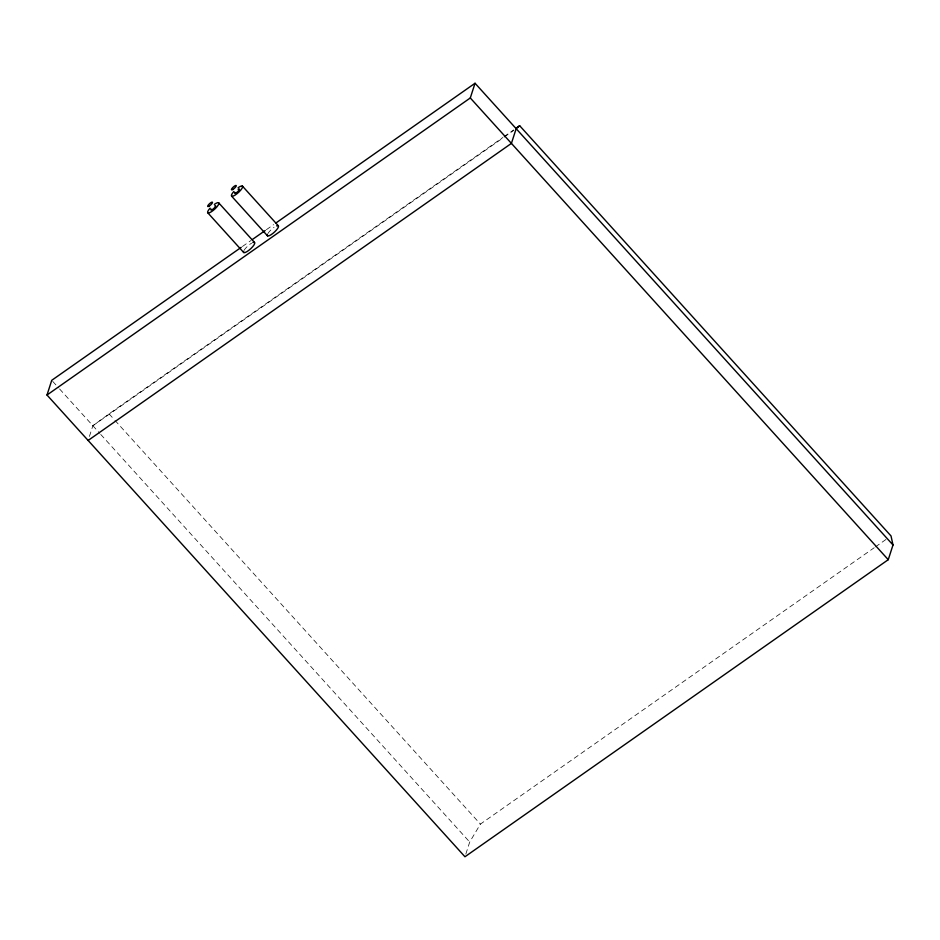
<?xml version="1.0" encoding="UTF-8"?>
<svg xmlns="http://www.w3.org/2000/svg" width="940" height="940" viewBox="0 0 940 940"><rect width="100%" height="100%" fill="white"/><g stroke="black" fill="none" stroke-linecap="round" stroke-linejoin="round"><path stroke-width="0.7" stroke-dasharray="4.7 3.53" d="M89.417 436.442L92.872 425.738L109.052 413.859L502.853 137.499M465.829 854.072L469.706 842.04L480.411 824.098L874.212 547.738M242.414 246.503L250.804 240.617M266.396 229.677L273.587 224.625M504.052 136.653L513.663 129.92M92.872 425.738L502.971 137.945M504.169 137.099L513.769 130.366M875.41 546.892L886.209 539.313M109.052 413.859L113.975 419.299M114.962 420.392L480.411 824.098M52.734 381.393L58.609 387.879M59.584 388.96L99.769 433.352M100.745 434.433L469.706 842.04M267.841 233.661A7.414 1.986 -42.2 0 1 274.022 227.363M244.059 250.357A7.414 1.986 -42.2 0 1 251.638 243.155"/><path stroke-width="1.41" d="M516.06 128.228L519.655 125.702L891.014 535.941L893 544.977L888.253 559.688L464.959 856.751L47 395.023L51.747 380.312L241.216 247.349M47 395.023L470.294 97.96L475.041 83.249L893 544.977M519.655 125.702L516.166 128.686L511.407 143.397L88.125 440.449M252.002 239.77L265.197 230.523M275.984 222.945L475.041 83.249M470.294 97.96L888.253 559.688M242.367 186.038L278.275 225.706M231.651 196.213L267.548 235.881M218.585 202.734L254.493 242.391M207.869 212.91L243.766 252.566M276.642 225.87A7.414 1.986 -42.2 0 1 274.727 231.816A7.414 1.986 -42.2 0 1 267.36 234.683M252.86 242.555A7.414 1.986 -42.2 0 1 250.945 248.513A7.414 1.986 -42.2 0 1 243.578 251.38M214.332 204.38A7.414 1.986 -42.2 0 1 218.303 204.944A7.414 1.986 -42.2 0 1 209.491 212.734A7.414 1.986 -42.2 0 1 210.09 208.139M238.114 187.695A7.414 1.986 -42.2 0 1 242.074 188.258A7.414 1.986 -42.2 0 1 233.273 196.049A7.414 1.986 -42.2 0 1 233.872 191.454M238.079 189.281A3.173 0.846 -42.2 0 1 239.171 189.904A3.173 0.846 -42.2 0 1 235.94 192.982A3.173 0.846 -42.2 0 1 234.836 192.359M214.825 205.719A3.173 0.846 -42.2 0 1 215.178 206.929A3.173 0.846 -42.2 0 1 211.97 209.761A3.173 0.846 -42.2 0 1 211.065 209.044M209.009 206.189A3.173 0.846 -42.2 0 0 212.499 202.358A3.173 0.846 -42.2 0 0 208.739 204.485A3.173 0.846 -42.2 0 0 209.009 206.189M232.791 189.504A3.173 0.846 -42.2 0 0 236.269 185.674A3.173 0.846 -42.2 0 0 232.521 187.8A3.173 0.846 -42.2 0 0 232.791 189.504"/></g></svg>
